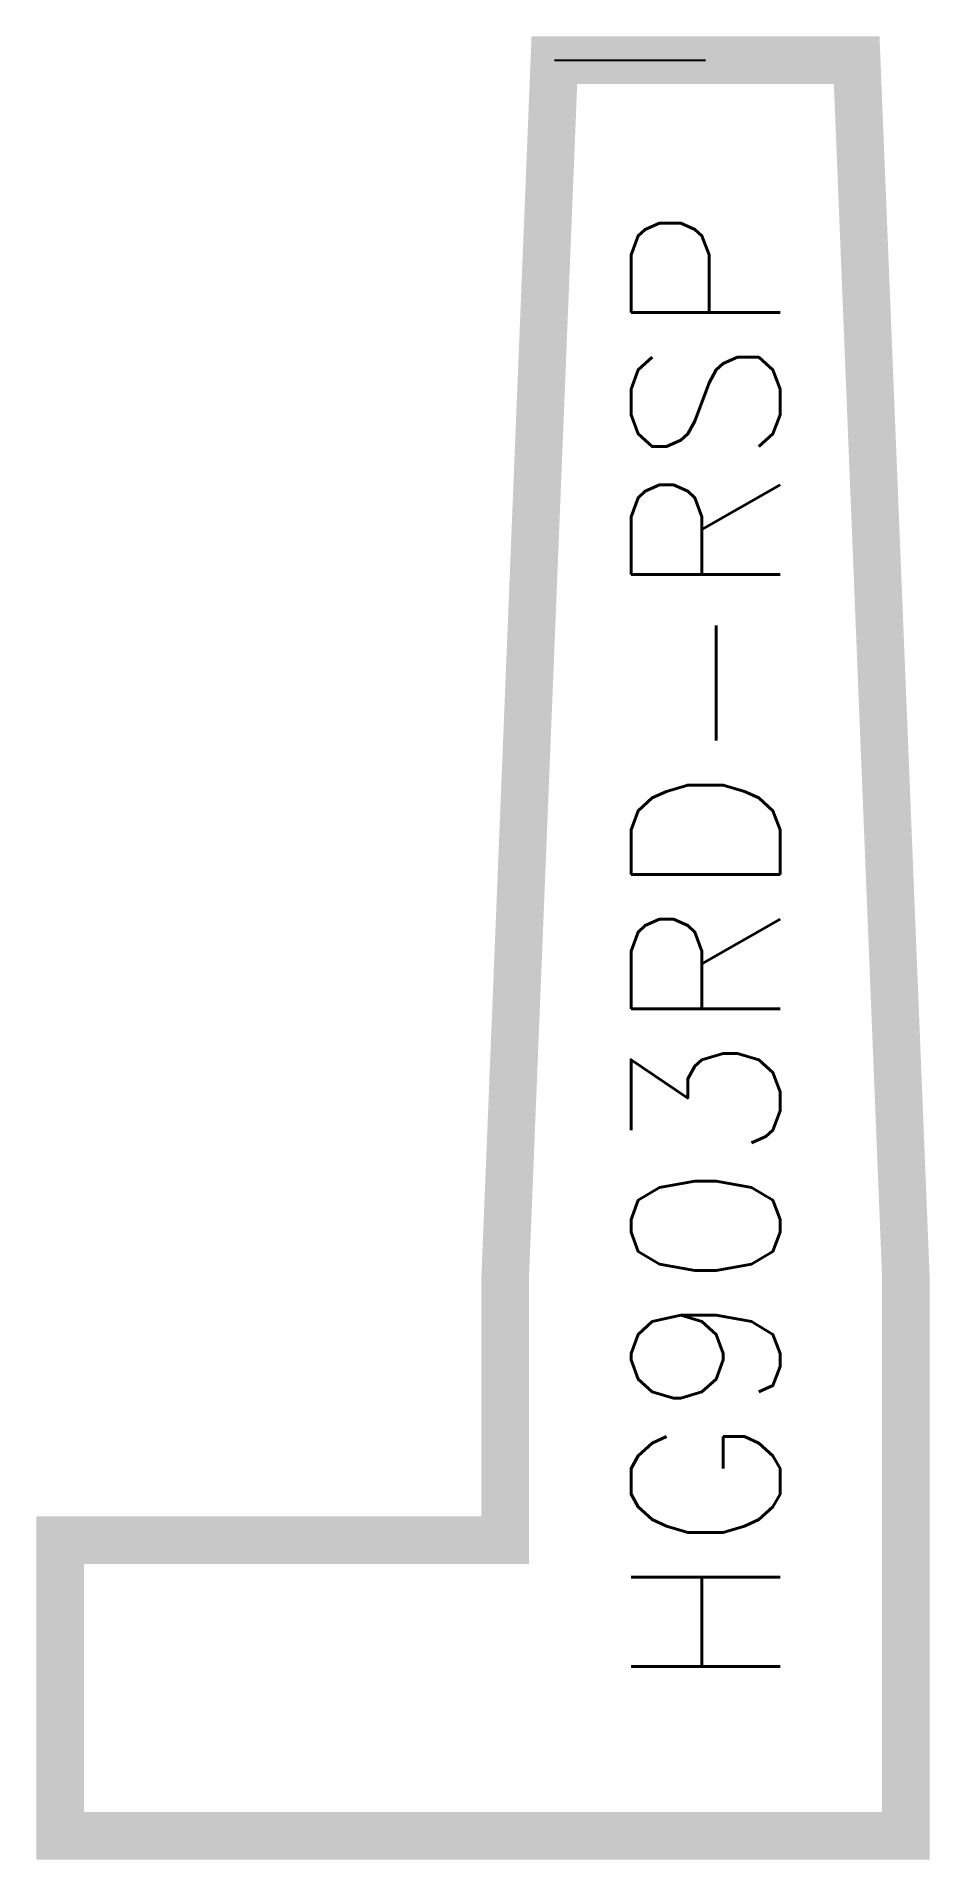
# Model space of a CAD drawing. Header units: inches. Extents: x -13.5 to 4.5, y -18.3 to 18.3.
import ezdxf

# ---------------------------------------------------------------- set-up
doc = ezdxf.new("R2010")
doc.units = ezdxf.units.IN
doc.header["$LTSCALE"] = 48
doc.header["$MEASUREMENT"] = 0
doc.styles.add('WSNotes', font='complex.shx', dxfattribs={"height": 18})

msp = doc.modelspace()

# ---------------------------------------------------------------- wipeouts: each hides what was drawn before it
at = {"linetype": 'Continuous'}
msp.add_wipeout([(4.026, -17.841), (0, -17.841), (-12.973, -17.841), (-12.973, -11.9), (-4.026, -11.9), (-4.026, -6.576), (-3.039, 17.841), (3.039, 17.841), (4.026, -6.576)], dxfattribs=at)

# ---------------------------------------------------------------- next in the draw order: linework, layer by layer
msp.add_line((-3.039, 17.841), (0, 17.841), dxfattribs=at)
at = {"linetype": 'Continuous', "const_width": 0.956}
msp.add_lwpolyline([(4.026, -6.576), (4.026, -17.841), (0, -17.841), (-12.973, -17.841), (-12.973, -11.9), (-4.026, -11.9), (-4.026, -6.576), (-3.039, 17.841), (3.039, 17.841)], close=True, dxfattribs=at)

# ---------------------------------------------------------------- next in the draw order: texts
at = {"insert": (0, 0), "char_height": 3.26739, "width": 0.02526, "attachment_point": 5, "rotation": 90, "style": 'WSNotes'}
msp.add_mtext('{\\Fromans|c0;\\H0.91667x;HG903RD-RSP}', dxfattribs=at)

doc.saveas('drawing.dxf')
